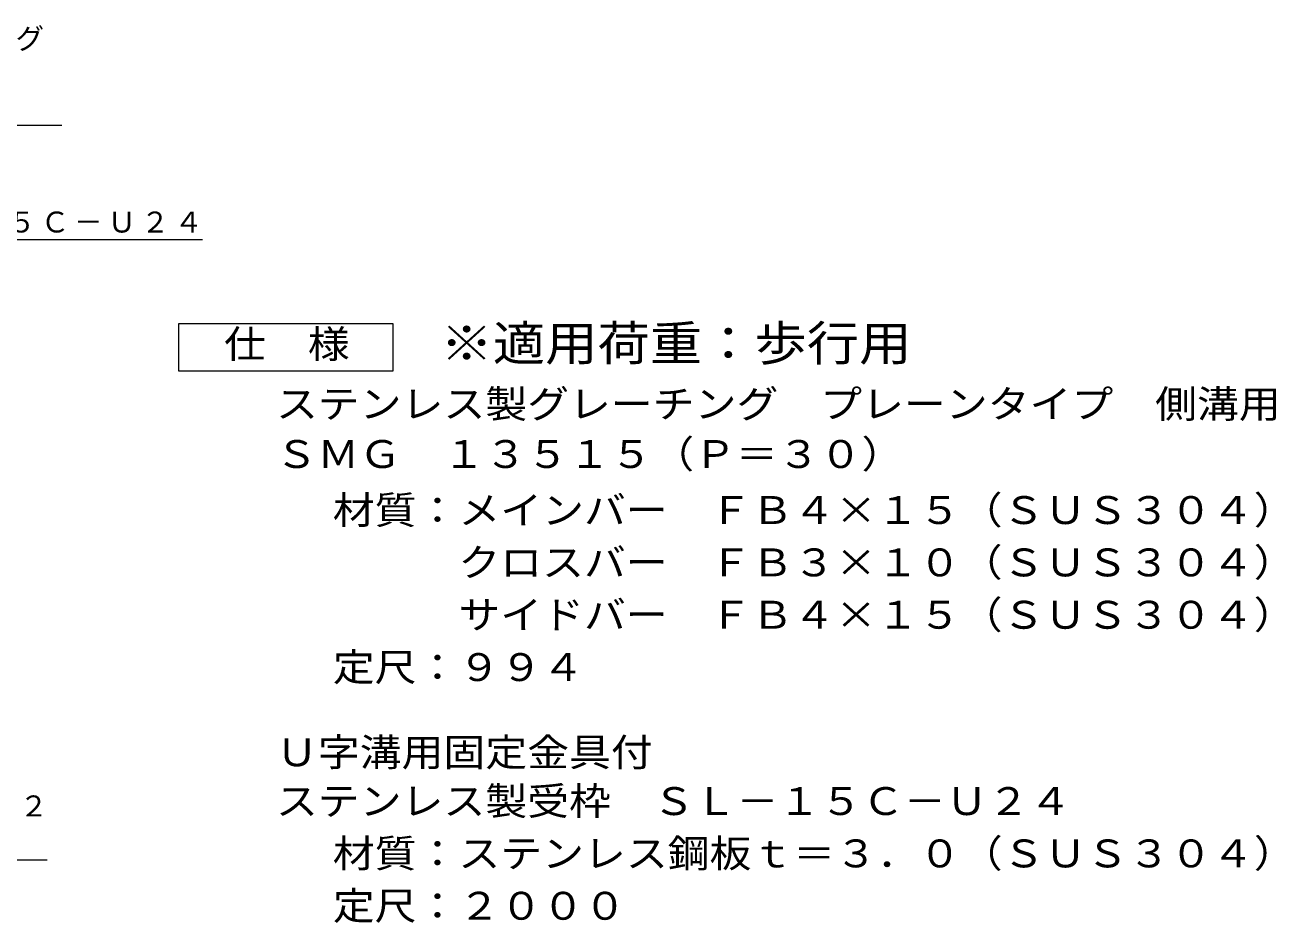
# Model space of a CAD drawing. Units: millimetres at full size; details may follow other scales. Extents: x -325 to 459, y -387 to 322.
# Drawn here: x 196 to 459, y -155.5 to 33.2 of the extents above; entities that cross this region are included whole.
import ezdxf
from ezdxf.enums import TextEntityAlignment as Align

# ---------------------------------------------------------------- set-up
doc = ezdxf.new("R2010")
doc.units = ezdxf.units.MM
doc.header["$LTSCALE"] = 2
doc.layers.add('D-5', color=7, linetype='Continuous', lineweight=9)
doc.styles.add('ＭＳ ゴシック', font='')
doc.styles.get('ＭＳ ゴシック').set_extended_font_data('MS Gothic')

msp = doc.modelspace()

# ---------------------------------------------------------------- linework, layer by layer
at = {"layer": 'D-5'}
for p, q in [((116.311, 12.176), (203.731, 12.176)), ((108.051, -11.81), (233.337, -11.81)), ((200.674, -142.242), (122.859, -142.242))]:
    msp.add_line(p, q, dxfattribs=at)
msp.add_lwpolyline([(228.345, -39.499), (228.345, -29.499), (273.345, -29.499), (273.345, -39.499)], close=True, dxfattribs=at)

# ---------------------------------------------------------------- texts
at = {"layer": 'D-5', "color": 3, "style": 'ＭＳ ゴシック', "width": 1.1}
msp.add_text('※適用荷重：歩行用', height=7.331, dxfattribs=at).set_placement((283.345, -39.499), align=Align.BOTTOM_LEFT)
at = {"layer": 'D-5', "color": 2, "style": 'ＭＳ ゴシック', "width": 1.1}
for s, p in [('仕\u3000様', (237.845, -38.499)), ('ステンレス製グレーチング\u3000プレーンタイプ\u3000側溝用', (248.763, -51.083)), ('ＳＭＧ\u3000１３５１５（Ｐ＝３０）', (248.662, -61.612)), ('材質：メインバー\u3000ＦＢ４×１５（ＳＵＳ３０４）', (260.705, -73.387)), ('\u3000\u3000\u3000クロスバー\u3000ＦＢ３×１０（ＳＵＳ３０４）', (260.705, -84.387)), ('\u3000\u3000\u3000サイドバー\u3000ＦＢ４×１５（ＳＵＳ３０４）', (260.705, -95.387)), ('定尺：９９４', (260.705, -106.387)), ('Ｕ字溝用固定金具付', (248.763, -124.278)), ('ステンレス製受枠\u3000ＳＬ－１５Ｃ－Ｕ２４', (248.763, -134.541)), ('材質：ステンレス鋼板ｔ＝３．０（ＳＵＳ３０４）', (260.705, -145.541)), ('定尺：２０００', (260.705, -156.541))]:
    msp.add_text(s, height=5.865, dxfattribs=at).set_placement(p, align=Align.BOTTOM_LEFT)
at = {"layer": 'D-5', "char_height": 4.399, "attachment_point": 7, "style": 'ＭＳ ゴシック'}
for s, insert in [('\\T1.17;ステンレス製グレーチング', (116.792, 27.701)), ('\\T1.17;ステンレス製受枠ＳＬ－１５Ｃ－Ｕ２４', (108.055, -10.859)), ('\\T1.17;固定金具：ＦＢ４×３２', (124.674, -133.575))]:
    msp.add_mtext(s, dxfattribs=dict(at, insert=insert))

doc.saveas('drawing.dxf')
